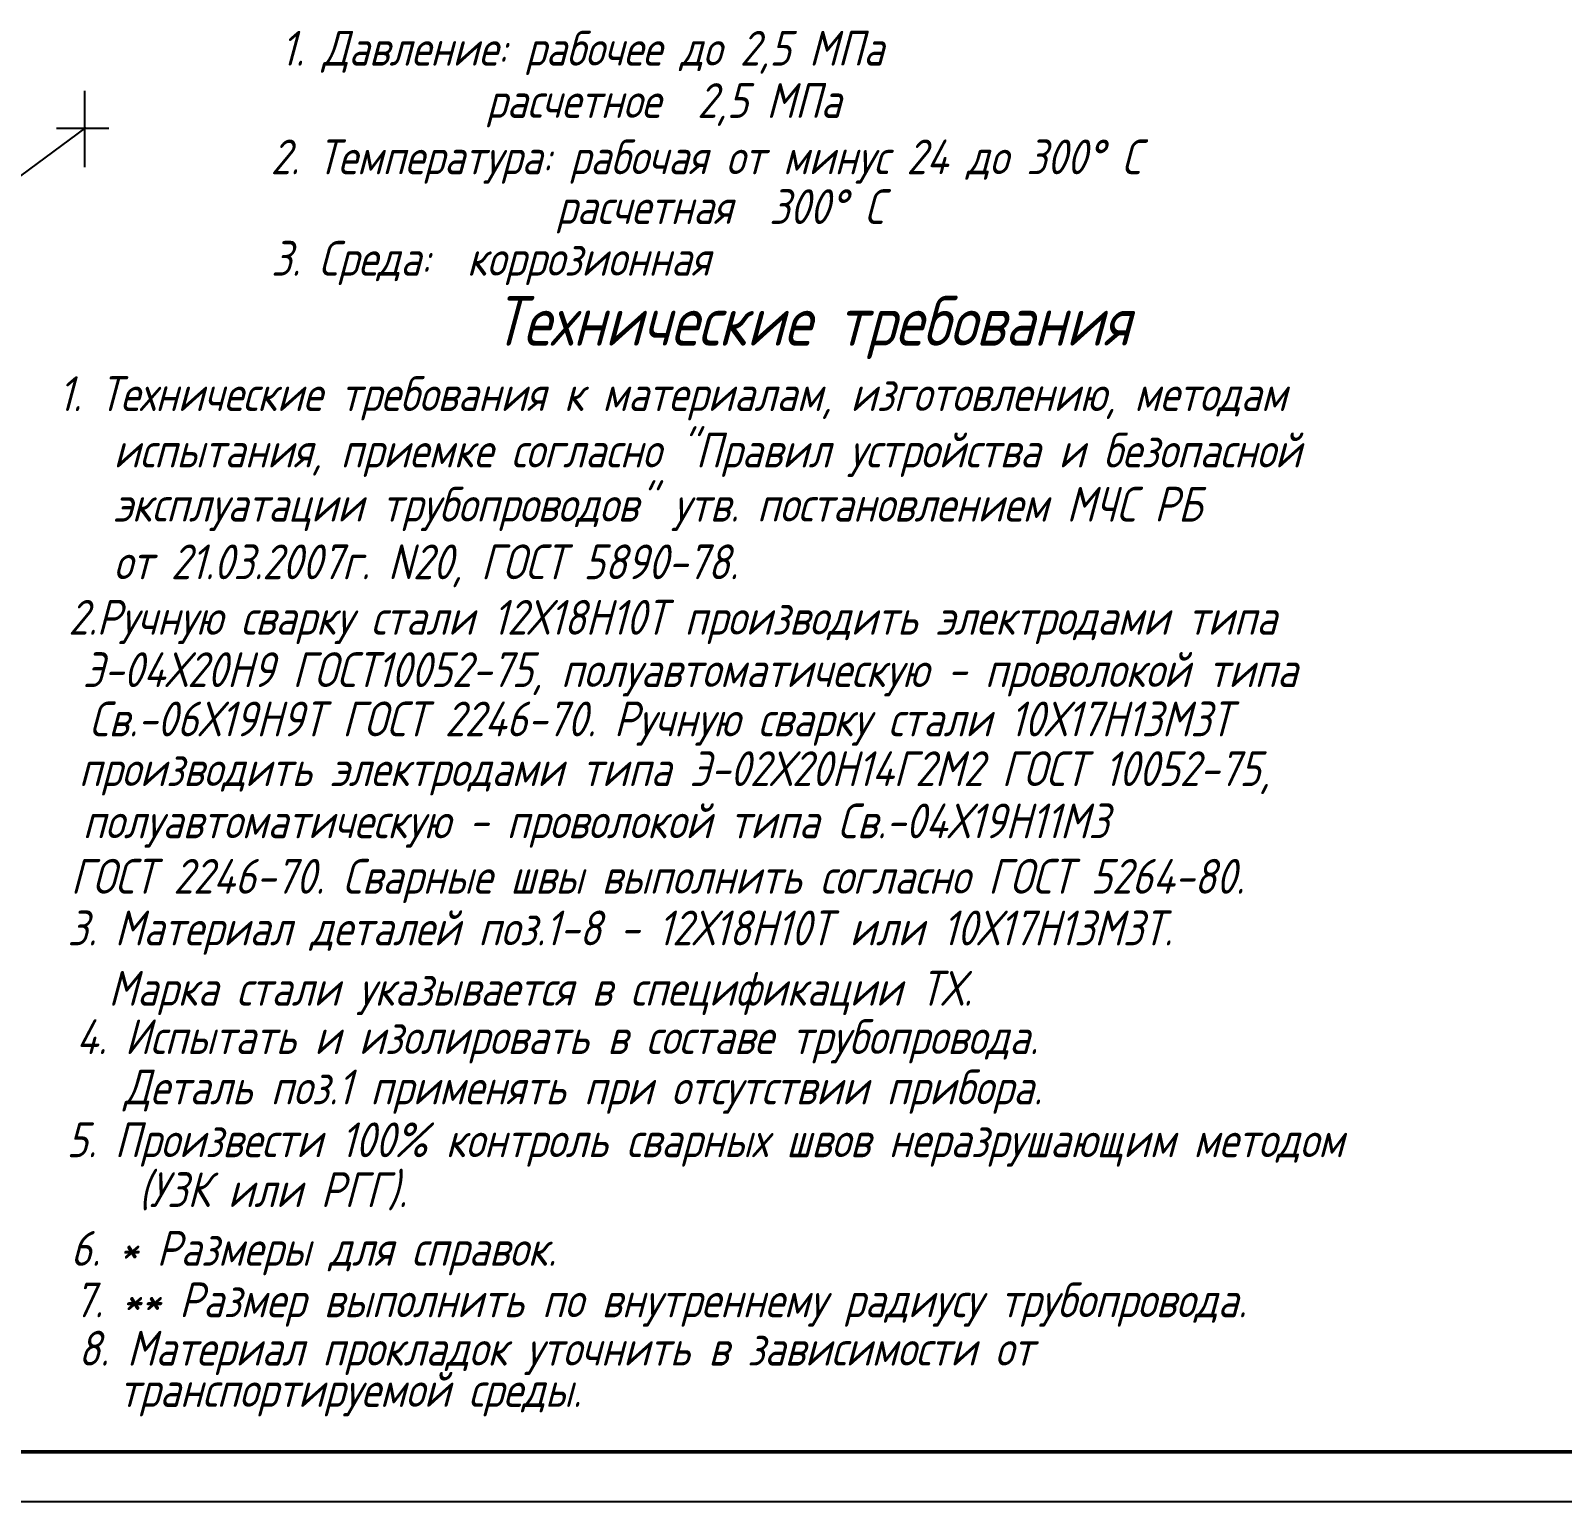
# Model space of a CAD drawing. Header units: inches. Extents: x 5120 to 5750, y -3365 to -3068.
# Drawn here: x 5379 to 5533.2, y -3364.7 to -3216.6 of the extents above; entities that cross this region are included whole.
import ezdxf

# ---------------------------------------------------------------- set-up
doc = ezdxf.new("R2010")
doc.units = ezdxf.units.IN
doc.header["$LTSCALE"] = 0.7
doc.header["$MEASUREMENT"] = 0
doc.linetypes.add('DASHDOT', pattern=[25.4, 12.7, -6.35, 0, -6.35])
doc.styles.get("Standard").update_dxf_attribs({"font": 'romand.shx', "width": 0.8, "oblique": 15, "height": 3.5})

msp = doc.modelspace()

# ---------------------------------------------------------------- linework, layer by layer
at = {"lineweight": 25}
for p, q in [((5384.447726721213, -3230.411420799051), (5384.447726721213, -3222.693854791874)), ((5384.540224987998, -3226.403375512198), (5366.038597088512, -3240.066821822297))]:
    msp.add_line(p, q, dxfattribs=at)
at = {"linetype": 'DASHDOT', "lineweight": 25}
msp.add_line((5327.954507868642, -3226.46499298367), (5386.851202715625, -3226.464992983667), dxfattribs=at)
at = {"linetype": 'Continuous', "lineweight": 50}
msp.add_line((5128.446180068599, -3359.746559326897), (5745.446180068637, -3359.746559326898), dxfattribs=at)
at = {"linetype": 'Continuous', "lineweight": 25}
msp.add_line((5120.44618006858, -3364.746559326897), (5750.446180068637, -3364.746559326898), dxfattribs=at)

# ---------------------------------------------------------------- texts
at = {"linetype": 'Continuous', "oblique": 15, "width": 0.8}
for s, p in [('1. Технические требования к материалам, изготовлению, методам  ', (5381.763392448691, -3254.949264889201)), ('   испытания, приемке согласно "Правил устройства и безопасной      ', (5381.763392448691, -3260.637552844375)), ('   эксплуатации трубопроводов" утв. постановлением МЧС РБ     ', (5381.763392448691, -3266.085080690354)), ('   от 21.03.2007г. N20, ГОСТ 5890-78.     ', (5381.763392448691, -3271.889538421519)), ('2.Ручную сварку стали 12Х18Н10Т производить электродами типа  ', (5382.773017770954, -3277.474995621032)), ('  Э-04Х20Н9 ГОСТ10052-75, полуавтоматическую - проволокой типа  ', (5380.510915257296, -3282.745305275105)), ('   Св.-06Х19Н9Т ГОСТ 2246-70. Ручную сварку стали 10Х17Н13М3Т ', (5379.29841452944, -3287.708041551997)), ('    производить электродами типа Э-02Х20Н14Г2М2 ГОСТ 10052-75, ', (5376.41237042637, -3292.717211475146)), ('  полуавтоматическую - проволокой типа Св.-04Х19Н11М3   ', (5380.510915257296, -3297.97385332541)), ('  ГОСТ 2246-70. Сварные швы выполнить согласно ГОСТ 5264-80.', (5379.29841452944, -3303.555467287219)), ('3. Материал деталей поз.1-8 - 12Х18Н10Т или 10Х17Н13М3Т.', (5382.688617606513, -3308.755792541514)), ('  Марка стали указывается в спецификации ТХ.', (5383.109113586116, -3314.829745765316))]:
    msp.add_text(s, height=3.5, dxfattribs=at).set_placement(p)
at = {"lineweight": 25, "char_height": 3.5, "attachment_point": 1}
for s, insert, width in [('1. Давление: рабочее до 2,5 МПа  ', (5404.182571669306, -3216.670179688733), 196.0505772069555), ('         расчетное  2,5 МПа  ', (5408.158582996221, -3221.934227907695), 196.0505772069555), ('2. Температура: рабочая от минус 24 до 300%%D С ', (5403.148482857458, -3227.608239797123), 121.0245817738723), ('            расчетная  300%%D С ', (5409.632583586543, -3232.617581793586), 121.0245817738723), ('3. Среда:  коррозионная', (5403.202427887696, -3237.824378411541), 121.0245817738723), ('4. Испытать и изолировать в составе трубопровода.', (5383.555771424707, -3316.199911733596), 200.5730130461943), ('Деталь поз.1 применять при отсутствии прибора.', (5388.379068582297, -3321.270196400009), 154.9499354496074), ('5. Произвести 100% контроль сварных швов неразрушающим методом', (5382.596092097877, -3326.589989768149), 200.5730130461943), ('(УЗК или РГГ).', (5389.839705700479, -3331.607153072912), 91.15839790303835), ('6. * Размеры для справок.', (5382.993587774503, -3337.527261402397), 197.1772155197887), ('7. ** Размер выполнить по внутреннему радиусу трубопровода.', (5383.34978279384, -3342.7075871754), 159.0383850836333), ('8. Материал прокладок уточнить в зависимости от ', (5383.770272741368, -3347.574591599577), 159.0383850836333), ('   транспортируемой среды. ', (5382.312193431572, -3351.736341669581), 159.0383850836333)]:
    msp.add_mtext(s, dxfattribs=dict(at, insert=insert, width=width))
at = {"lineweight": 35, "insert": (5425.587492311214, -3243.370054366193), "char_height": 5, "width": 105.4012280488591, "attachment_point": 1}
msp.add_mtext('Технические требования', dxfattribs=at)

doc.saveas('drawing.dxf')
